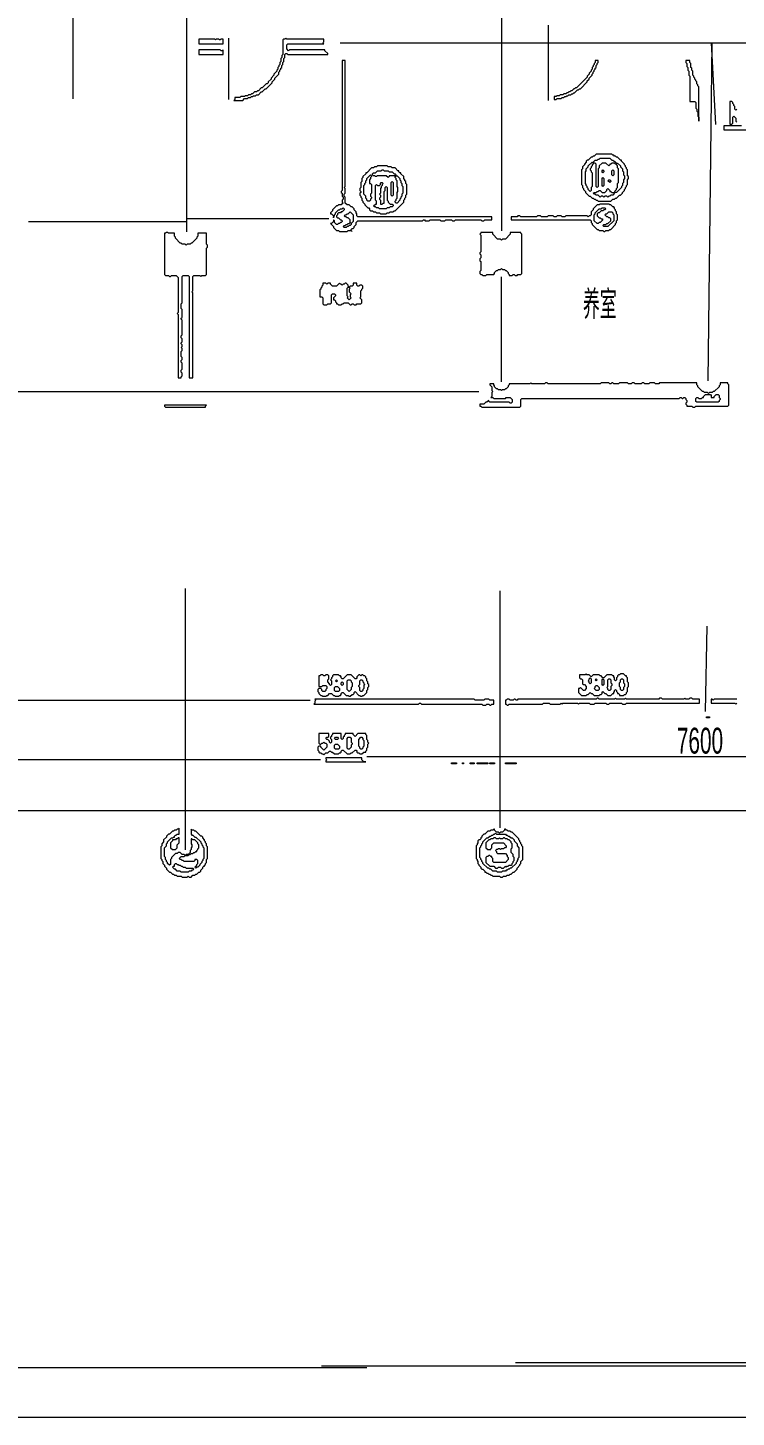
# Model space of a CAD drawing. Header units: millimetres. Extents: x 3 to 412, y 4 to 290.
# Drawn here: x 108.6 to 172.1, y 3.8 to 128.3 of the extents above; entities that cross this region are included whole.
import ezdxf

# ---------------------------------------------------------------- set-up
doc = ezdxf.new("R2010")
doc.units = ezdxf.units.MM
for name, color, linetype, lineweight in [('OCR_TEXT', 6, 'CONTINUOUS', 0), ('TRACE_CURVE', 6, 'CONTINUOUS', 0), ('TRACE_STRAIGHT', 5, 'CONTINUOUS', 0), ('TRACE_TEXT_SYMBOL', 6, 'CONTINUOUS', 0)]:
    doc.layers.add(name, color=color, linetype=linetype, lineweight=lineweight)
doc.styles.add('wqy-unicode', font='wqy-unicode')

msp = doc.modelspace()

# ---------------------------------------------------------------- linework, layer by layer
at = {"layer": 'TRACE_CURVE', "color": 6}
for points in [[(136.79, 125.41), (136.79, 113.76), (136.7, 113.67), (136.7, 113.58), (136.79, 113.5), (136.79, 113.23), (136.88, 113.15), (136.88, 112.97), (136.79, 112.88), (136.79, 112.71), (136.88, 112.62), (136.7, 112.45), (136.44, 112.45), (136.35, 112.36), (136.27, 112.36), (135.92, 112.01), (135.92, 111.92), (135.74, 111.74), (135.74, 111.66), (135.83, 111.66), (136, 111.48), (136, 111.31), (136, 111.39), (136.09, 111.48), (136.09, 111.57), (136.18, 111.66), (136.18, 111.74), (136.44, 112.01), (136.53, 112.01), (136.62, 112.1), (136.79, 112.1), (136.88, 112.18), (136.97, 112.1), (136.97, 112.01), (136.79, 111.83), (136.7, 111.83), (136.62, 111.74), (136.44, 111.74), (136.35, 111.66), (136.35, 111.57), (136.27, 111.48), (136.27, 111.39), (136.35, 111.31), (136.44, 111.31), (136.62, 111.13), (136.7, 111.13), (136.79, 111.04), (136.79, 110.96), (136.7, 110.87), (136.62, 110.87), (136.53, 110.78), (136.44, 110.78), (136.35, 110.69), (136.27, 110.69), (136.09, 110.87), (136.09, 111.04), (136, 111.13), (136, 110.96), (135.83, 110.78), (135.74, 110.78), (136, 110.52), (136, 110.43), (136.27, 110.17), (136.44, 110.17)], [(136.44, 110.17), (136.53, 110.08), (137.23, 110.08), (137.32, 110.17), (137.58, 110.17), (137.67, 110.08), (137.58, 110.17), (137.58, 110.26), (137.67, 110.34), (137.75, 110.34), (137.84, 110.43), (137.84, 110.52), (138.02, 110.69), (138.02, 110.87), (138.19, 111.04), (143.97, 111.04), (144.06, 111.13), (144.15, 111.13), (144.23, 111.04), (144.59, 111.04), (144.67, 111.13), (145.55, 111.13), (145.64, 111.04), (145.99, 111.04), (146.07, 111.13), (146.6, 111.13), (146.69, 111.04), (146.86, 111.04), (146.95, 111.13), (149.23, 111.13), (149.31, 111.04), (149.49, 111.04), (149.58, 111.13), (150.19, 111.13), (150.19, 111.39), (138.19, 111.39), (138.1, 111.48), (138.1, 111.66), (138.02, 111.74), (138.02, 111.83), (137.84, 112.01), (137.84, 112.1), (137.67, 112.27), (137.58, 112.27), (137.4, 112.45), (137.23, 112.45), (137.05, 112.62), (137.05, 113.15), (136.97, 113.23), (136.97, 113.41), (137.05, 113.5), (137.05, 113.93), (136.97, 114.02), (137.05, 114.11), (137.05, 125.41), (136.79, 125.41)]]:
    msp.add_lwpolyline(points, dxfattribs=at)
for points in [[(137.49, 111.83), (137.75, 111.57), (137.75, 110.96), (137.58, 110.78), (137.49, 110.87), (137.49, 111.13), (137.32, 111.31), (137.23, 111.31), (137.14, 111.39), (137.05, 111.39), (136.97, 111.48), (137.05, 111.57), (137.14, 111.57), (137.23, 111.66), (137.32, 111.66)], [(137.4, 110.78), (137.49, 110.87), (137.58, 110.78), (137.58, 110.69), (137.49, 110.61), (137.4, 110.61), (137.32, 110.52), (137.23, 110.52), (137.14, 110.43), (136.97, 110.43), (136.88, 110.52), (136.97, 110.61), (137.05, 110.61), (137.14, 110.69), (137.23, 110.69), (137.32, 110.78)]]:
    msp.add_lwpolyline(points, close=True, dxfattribs=at)
at = {"layer": 'TRACE_STRAIGHT', "color": 5}
for p, q in [((112.62, 136.47), (112.62, 121.96)), ((122.81, 132.85), (122.81, 110.04)), ((151.08, 130.84), (151.08, 110.13)), ((155.27, 128.56), (155.27, 121.82)), ((126.59, 127.42), (126.59, 121.9)), ((136.61, 126.98), (205.97, 126.98)), ((169.61, 96.69), (169.96, 126.98)), ((169.88, 126.98), (170.28, 119.68)), ((108.64, 110.98), (122.81, 110.98)), ((122.81, 111.25), (135.58, 111.25)), ((151.04, 106), (151.04, 96.58)), ((79.25, 95.73), (149.04, 95.73)), ((122.69, 78.05), (122.69, 54.64)), ((150.93, 77.86), (150.93, 56.62)), ((169.36, 67.04), (169.52, 74.7)), ((105.7, 68.04), (133.9, 68.04)), ((106.35, 62.74), (134.82, 62.74)), ((138.98, 62.99), (196.17, 62.99)), ((80.83, 58.17), (188.38, 58.17)), ((14.29, 8.23), (138.98, 8.23)), ((134.92, 8.36), (204.87, 8.36)), ((152.32, 8.67), (376.64, 8.67)), ((3.79, 3.76), (226.11, 3.76))]:
    msp.add_line(p, q, dxfattribs=at)
at = {"layer": 'TRACE_TEXT_SYMBOL', "color": 6}
for points in [[(123.92, 127.33), (123.92, 126.9), (126.11, 126.9), (126.11, 127.33), (125.93, 127.33), (125.84, 127.25), (125.76, 127.25), (125.67, 127.33), (125.49, 127.33), (125.41, 127.25), (125.32, 127.33)], [(123.92, 126.37), (123.92, 125.93), (126.11, 125.93), (126.11, 126.37), (126.02, 126.28), (125.93, 126.28), (125.84, 126.37)], [(167.62, 125.41), (167.62, 125.23), (167.7, 125.14), (167.7, 124.88), (167.79, 124.79), (167.79, 124.53), (167.88, 124.44), (167.88, 124.09), (167.97, 124.01), (167.97, 121.73), (168.41, 121.73), (168.49, 121.64), (168.49, 121.12), (168.58, 121.03), (168.58, 120.85), (168.67, 120.76), (168.67, 120.41), (168.76, 120.33), (168.76, 119.98), (168.76, 123.04), (168.67, 123.13), (168.67, 123.22), (168.58, 123.3), (168.58, 123.48), (168.49, 123.57), (168.49, 123.65), (168.41, 123.74), (168.41, 123.83), (168.32, 123.92), (168.32, 124.01), (168.23, 124.09), (168.23, 124.44), (168.14, 124.53), (168.14, 124.71), (168.06, 124.79), (168.06, 125.14), (167.97, 125.23), (167.97, 125.41)], [(159.21, 116.3), (159.3, 116.21), (159.3, 116.12), (159.21, 116.04), (159.21, 115.95), (159.12, 115.86), (159.12, 115.77), (159.03, 115.69), (159.03, 115.6), (159.12, 115.51), (159.12, 115.42), (159.21, 115.34), (159.21, 114.11), (159.12, 114.02), (159.12, 113.76), (159.03, 113.67), (158.86, 113.85), (158.86, 113.93), (158.77, 114.02), (158.77, 114.11), (158.68, 114.2), (158.68, 114.28), (158.6, 114.37), (158.6, 115.42), (158.68, 115.51), (158.68, 115.69), (158.86, 115.86), (158.86, 115.95)], [(159.82, 116.56), (159.91, 116.65), (160.79, 116.65), (160.96, 116.47), (161.05, 116.47), (161.14, 116.39), (161.22, 116.39), (161.31, 116.3), (161.22, 116.21), (160.96, 116.21), (160.87, 116.12), (160.79, 116.12), (160.79, 116.04), (160.7, 115.95), (160.44, 116.21), (160.09, 116.21), (159.82, 115.95), (159.82, 115.77), (159.74, 115.69), (159.74, 114.11), (159.65, 114.02), (159.56, 114.11), (159.56, 116.12), (159.47, 116.21), (159.39, 116.21), (159.3, 116.3), (159.47, 116.47), (159.65, 116.47), (159.74, 116.56)], [(161.22, 116.21), (161.31, 116.3), (161.4, 116.21), (161.31, 116.12)], [(161.4, 116.12), (161.49, 116.21), (161.75, 115.95), (161.75, 115.86), (161.92, 115.69), (161.92, 115.51), (162.01, 115.42), (162.01, 115.16), (162.1, 115.07), (162.1, 114.81), (162.01, 114.72), (162.01, 114.46), (161.92, 114.37), (161.92, 114.2), (161.84, 114.11), (161.84, 114.02), (161.4, 113.58), (161.31, 113.58), (161.22, 113.67), (161.4, 113.85), (161.4, 113.93), (161.49, 114.02), (161.49, 114.37), (161.57, 114.46), (161.57, 115.69), (161.49, 115.77), (161.49, 115.95), (161.4, 116.04)], [(139.33, 115.16), (139.42, 115.07), (139.42, 114.99), (139.33, 114.9), (139.33, 114.81), (139.24, 114.72), (139.24, 114.37), (139.33, 114.37), (139.42, 114.28), (139.42, 113.5), (139.33, 113.41), (139.33, 113.23), (139.42, 113.15), (139.42, 113.06), (139.33, 112.97), (139.33, 112.88), (139.24, 112.8), (139.07, 112.8), (138.98, 112.88), (138.98, 112.97), (138.89, 113.06), (138.89, 113.23), (138.72, 113.41), (138.72, 114.2), (138.81, 114.28), (138.81, 114.37), (138.89, 114.46), (138.89, 114.63), (138.98, 114.72), (138.98, 114.81)], [(140.29, 115.51), (140.38, 115.6), (140.47, 115.6), (140.56, 115.51), (140.91, 115.51), (140.99, 115.42), (141.26, 115.42), (141.43, 115.25), (141.52, 115.25), (141.61, 115.16), (141.52, 115.07), (140.99, 115.07), (140.99, 114.99), (140.91, 114.9), (140.73, 115.07), (139.94, 115.07), (139.86, 114.99), (139.77, 114.99), (139.68, 115.07), (139.59, 115.07), (139.51, 115.16), (139.51, 115.25), (139.59, 115.34), (139.77, 115.34), (139.94, 115.51)], [(141.52, 114.99), (141.61, 115.07), (141.7, 115.07), (141.96, 114.81), (141.96, 114.72), (142.05, 114.63), (142.05, 114.46), (142.13, 114.37), (142.13, 114.2), (142.22, 114.11), (142.22, 113.5), (142.13, 113.41), (142.13, 113.23), (142.05, 113.15), (142.05, 113.06), (141.96, 112.97), (141.96, 112.88), (141.7, 112.62), (141.61, 112.62), (141.52, 112.71), (141.52, 112.8), (141.61, 112.88), (141.61, 112.97), (141.7, 113.06), (141.7, 113.58), (141.78, 113.67), (141.78, 114.02), (141.7, 114.11), (141.7, 114.63), (141.61, 114.72), (141.61, 114.81), (141.52, 114.9)], [(160.09, 115.51), (160.17, 115.6), (160.26, 115.51), (160.26, 115.42), (160.17, 115.34), (160.09, 115.42)], [(160.09, 114.81), (160.17, 114.9), (160.26, 114.81), (160.26, 114.2), (160.17, 114.11), (160.09, 114.2)], [(160.61, 114.63), (160.7, 114.72), (160.79, 114.72), (160.87, 114.63), (160.87, 114.55), (160.79, 114.46)], [(160.96, 115.51), (161.05, 115.6), (161.14, 115.51), (161.14, 115.16), (161.05, 115.07), (160.96, 115.16)], [(140.21, 114.37), (140.29, 114.46), (140.38, 114.46), (140.47, 114.37), (140.38, 114.28), (140.38, 114.2), (140.29, 114.11), (140.29, 114.02), (140.21, 113.93), (140.21, 113.5), (140.12, 113.41), (140.21, 113.32), (140.21, 113.15), (140.12, 113.06), (140.12, 112.97), (140.21, 112.88), (140.21, 112.53), (140.38, 112.53), (140.47, 112.62), (140.56, 112.62), (140.56, 113.67), (140.64, 113.76), (140.64, 114.02), (140.73, 114.11), (140.82, 114.02), (140.82, 112.88), (140.91, 112.8), (140.91, 112.71), (141.08, 112.53), (141.26, 112.53), (141.34, 112.45), (141.34, 112.36), (141.26, 112.27), (141.08, 112.27), (140.99, 112.18), (140.82, 112.18), (140.73, 112.1), (140.12, 112.1), (140.03, 112.18), (139.86, 112.18), (139.77, 112.27), (139.68, 112.27), (139.59, 112.36), (139.77, 112.53), (139.86, 112.53), (139.86, 112.8), (139.77, 112.88), (139.77, 114.2), (139.86, 114.28), (139.94, 114.2), (140.12, 114.2), (140.21, 114.28)], [(141.17, 114.46), (141.26, 114.55), (141.34, 114.46), (141.34, 113.32), (141.26, 113.23), (141.17, 113.32)], [(160.52, 113.85), (160.61, 113.93), (160.79, 113.76), (160.79, 113.67), (160.87, 113.67), (160.96, 113.58), (161.14, 113.58), (161.22, 113.5), (161.05, 113.32), (160.87, 113.32), (160.79, 113.23), (160.7, 113.23), (160.61, 113.15), (160.52, 113.23), (160.35, 113.23), (160.26, 113.15), (160.17, 113.23), (160, 113.23), (159.91, 113.15), (159.74, 113.32), (159.56, 113.32), (159.47, 113.41), (159.39, 113.41), (159.3, 113.5), (159.39, 113.58), (159.56, 113.58), (159.65, 113.67), (159.74, 113.67), (159.82, 113.76), (159.91, 113.76), (160.09, 113.58), (160.35, 113.58), (160.52, 113.76)], [(159.91, 112.53), (159.82, 112.45), (159.65, 112.45), (159.3, 112.1), (159.3, 112.01), (159.12, 111.83), (159.12, 111.57), (159.03, 111.48), (158.95, 111.48), (158.86, 111.39), (158.77, 111.48), (156.85, 111.48), (156.76, 111.39), (156.5, 111.39), (156.41, 111.48), (156.06, 111.48), (155.97, 111.39), (155.79, 111.39), (155.71, 111.48), (155.27, 111.48), (155.18, 111.39), (154.66, 111.39), (154.57, 111.48), (154.31, 111.48), (154.22, 111.39), (152.82, 111.39), (152.73, 111.48), (152.55, 111.48), (152.47, 111.39), (151.94, 111.39), (151.94, 111.13), (159.03, 111.13), (159.12, 111.04), (159.12, 110.87), (159.21, 110.78), (159.21, 110.69), (159.65, 110.26), (159.74, 110.26), (159.82, 110.17), (160.17, 110.17), (160.26, 110.08), (160.35, 110.08), (160.44, 110.17), (160.7, 110.17), (160.79, 110.26), (160.87, 110.26), (161.31, 110.69), (161.31, 110.78), (161.4, 110.87), (161.4, 111.04), (161.49, 111.13), (161.49, 111.57), (161.4, 111.66), (161.4, 111.83), (161.31, 111.92), (161.31, 112.01), (161.22, 112.1), (161.22, 112.18), (161.14, 112.27), (161.05, 112.27), (160.87, 112.45), (160.79, 112.45), (160.7, 112.53)], [(160, 112.1), (160.09, 112.18), (160.35, 112.18), (160.44, 112.1), (160.35, 112.01), (160.26, 112.01), (160.17, 111.92), (160, 111.92), (159.82, 111.74), (159.74, 111.74), (159.65, 111.66), (159.65, 111.48), (159.82, 111.31), (159.91, 111.31), (160, 111.22), (160.09, 111.22), (160.17, 111.13), (159.91, 110.87), (159.82, 110.87), (159.74, 110.78), (159.65, 110.78), (159.39, 111.04), (159.39, 111.57), (159.47, 111.66), (159.47, 111.74), (159.82, 112.1)], [(160.7, 111.83), (160.96, 111.83), (161.05, 111.74), (161.05, 111.66), (161.14, 111.57), (161.14, 111.04), (160.61, 110.52), (160.26, 110.52), (160.17, 110.61), (160.26, 110.69), (160.44, 110.69), (160.52, 110.78), (160.61, 110.78), (160.87, 111.04), (160.87, 111.22), (160.79, 111.31), (160.7, 111.31), (160.61, 111.39), (160.52, 111.39), (160.35, 111.57), (160.44, 111.66), (160.52, 111.66)], [(149.23, 109.99), (149.23, 109.91), (149.14, 109.82), (149.23, 109.73), (149.23, 108.24), (149.14, 108.15), (149.14, 108.07), (149.23, 107.98), (149.23, 107.72), (149.14, 107.63), (149.14, 107.45), (149.23, 107.37), (149.23, 106.58), (149.14, 106.49), (149.14, 106.32), (149.23, 106.23), (149.31, 106.23), (149.4, 106.14), (149.66, 106.14), (149.75, 106.23), (150.37, 106.23), (150.45, 106.32), (150.45, 106.4), (150.63, 106.58), (150.72, 106.58), (150.8, 106.67), (150.98, 106.67), (151.07, 106.75), (151.15, 106.67), (151.33, 106.67), (151.42, 106.58), (151.5, 106.58), (151.68, 106.4), (151.68, 106.32), (151.77, 106.23), (151.77, 106.14), (152.03, 106.14), (152.12, 106.23), (152.2, 106.23), (152.29, 106.14), (152.47, 106.14), (152.55, 106.23), (152.82, 106.23), (152.9, 106.32), (152.9, 109.82), (152.82, 109.91), (152.82, 109.99), (151.85, 109.99), (151.85, 109.82), (151.42, 109.38), (151.15, 109.38), (151.07, 109.29), (150.98, 109.38), (150.72, 109.38), (150.28, 109.82), (150.28, 109.99)], [(137.23, 105), (137.32, 105.09), (137.4, 105.09), (137.49, 105), (137.4, 104.91), (137.4, 104.65), (137.58, 104.48), (137.49, 104.39), (137.49, 104.21), (137.58, 104.13), (137.4, 103.95), (137.23, 104.13), (137.32, 104.21), (137.23, 104.3)], [(169.37, 95.46), (169.81, 95.46), (169.89, 95.37), (169.89, 95.19), (170.16, 95.19), (170.16, 95.28), (170.33, 95.46), (170.51, 95.46), (170.59, 95.37), (170.59, 95.19), (170.68, 95.11), (170.68, 95.02), (170.59, 94.93), (170.59, 94.84), (170.51, 94.76), (168.58, 94.76), (168.49, 94.84), (168.49, 95.11), (168.58, 95.19), (168.67, 95.19), (168.76, 95.11), (169.02, 95.11), (169.11, 95.19), (169.19, 95.19), (169.19, 95.28)], [(120.85, 94.49), (120.85, 94.41), (120.94, 94.32), (124.53, 94.32), (124.53, 94.41), (124.62, 94.49)], [(136.18, 69.8), (136.27, 69.88), (136.35, 69.8), (136.27, 69.71)], [(137.23, 69.8), (137.32, 69.88), (137.49, 69.88), (137.58, 69.8), (137.58, 69.71), (137.67, 69.62), (137.67, 69.27), (137.58, 69.18), (137.58, 69.01), (137.4, 68.83), (137.23, 69.01)], [(138.37, 69.8), (138.45, 69.88), (138.54, 69.88), (138.63, 69.8), (138.63, 69.71), (138.72, 69.62), (138.72, 69.53), (138.81, 69.45), (138.72, 69.36), (138.72, 69.1), (138.63, 69.01), (138.63, 68.92), (138.54, 68.83), (138.45, 68.83), (138.37, 68.92), (138.37, 69.18), (138.28, 69.27), (138.28, 69.36), (138.37, 69.45)], [(158.95, 69.97), (159.03, 70.06), (159.12, 69.97), (159.12, 69.62), (159.03, 69.53), (158.95, 69.62), (158.95, 69.71), (158.86, 69.8), (158.95, 69.88)], [(159.47, 69.88), (159.56, 69.97), (159.65, 69.88), (159.56, 69.8)], [(160.09, 69.88), (160.17, 69.97), (160.26, 69.88), (160.26, 69.45), (160.17, 69.36), (160.09, 69.45)], [(160.61, 69.88), (160.7, 69.97), (160.79, 69.97), (160.87, 69.88), (160.87, 69.62), (160.96, 69.53), (160.96, 69.36), (160.87, 69.27), (160.87, 69.01), (160.79, 68.92), (160.7, 68.92), (160.61, 69.01), (160.61, 69.1), (160.52, 69.18), (160.61, 69.27)], [(161.75, 69.88), (161.84, 69.97), (161.92, 69.97), (162.01, 69.88), (162.01, 69.62), (162.1, 69.53), (162.1, 69.27), (162.01, 69.18), (162.01, 69.01), (161.92, 68.92), (161.84, 68.92), (161.75, 69.01), (161.75, 69.18), (161.66, 69.27), (161.66, 69.62), (161.75, 69.71)], [(136.09, 69.18), (136.18, 69.27), (136.35, 69.27), (136.53, 69.1), (136.53, 68.92), (136.44, 68.83), (136.18, 68.83), (136.09, 68.92)], [(136.7, 69.62), (136.79, 69.71), (136.88, 69.62), (136.88, 69.45), (136.79, 69.36), (136.7, 69.45)], [(159.47, 69.27), (159.56, 69.36), (159.65, 69.36), (159.82, 69.18), (159.82, 69.01), (159.74, 68.92), (159.56, 68.92), (159.39, 69.1), (159.47, 69.18)], [(134.34, 68.13), (134.43, 68.05), (134.34, 67.96), (134.34, 67.78), (134.25, 67.69), (143.62, 67.69), (143.71, 67.78), (143.8, 67.78), (143.88, 67.69), (149.31, 67.69), (149.4, 67.61), (149.66, 67.61), (149.75, 67.69), (149.93, 67.69), (150.01, 67.61), (150.1, 67.61), (150.19, 67.69), (150.37, 67.69), (150.37, 68.05), (150.01, 68.05), (149.93, 68.13), (149.58, 68.13), (149.49, 68.05), (148.7, 68.05), (148.61, 68.13)], [(159.65, 68.22), (159.56, 68.13), (152.55, 68.13), (152.47, 68.05), (152.38, 68.05), (152.29, 68.13), (152.2, 68.13), (152.12, 68.05), (151.85, 68.05), (151.77, 68.13), (151.59, 68.13), (151.5, 68.05), (151.42, 68.05), (151.42, 67.69), (151.5, 67.69), (151.59, 67.61), (151.68, 67.61), (151.77, 67.69), (154.74, 67.69), (154.83, 67.78), (155.36, 67.78), (155.44, 67.69), (156.32, 67.69), (156.41, 67.78), (156.5, 67.69), (156.58, 67.78), (157.9, 67.78), (157.98, 67.69), (158.07, 67.78), (158.95, 67.78), (159.03, 67.69), (159.39, 67.69), (159.47, 67.78), (160.44, 67.78), (160.52, 67.69), (160.7, 67.69), (160.79, 67.78), (161.84, 67.78), (161.92, 67.69), (162.19, 67.69), (162.28, 67.78), (168.84, 67.78), (168.84, 68.13), (168.23, 68.13), (168.14, 68.22), (167.97, 68.22), (167.88, 68.13), (167.62, 68.13), (167.53, 68.22), (167.44, 68.13), (165.52, 68.13), (165.43, 68.22), (165.25, 68.22), (165.17, 68.13), (162.28, 68.13), (162.19, 68.22), (162.1, 68.13), (161.4, 68.13), (161.31, 68.22), (161.22, 68.13), (159.82, 68.13), (159.74, 68.22)], [(169.46, 66.56), (169.72, 66.56), (169.72, 66.47), (169.46, 66.47)], [(136.09, 64.63), (136.18, 64.72), (136.35, 64.72), (136.44, 64.63), (136.35, 64.54), (136.18, 64.54)], [(136.09, 64.02), (136.18, 64.1), (136.35, 64.1), (136.53, 63.93), (136.53, 63.75), (136.44, 63.67), (136.18, 63.67), (136.09, 63.75)], [(137.23, 64.63), (137.32, 64.72), (137.49, 64.72), (137.58, 64.63), (137.58, 64.28), (137.67, 64.19), (137.67, 64.1), (137.58, 64.02), (137.58, 63.84), (137.4, 63.67), (137.32, 63.67), (137.23, 63.75)], [(138.45, 64.72), (138.54, 64.72), (138.63, 64.63), (138.63, 64.54), (138.72, 64.45), (138.72, 63.93), (138.63, 63.84), (138.63, 63.75), (138.54, 63.67), (138.45, 63.67), (138.37, 63.75), (138.37, 63.84), (138.28, 63.93), (138.28, 64.54)], [(135.3, 62.88), (135.3, 62.79), (135.39, 62.7), (135.3, 62.62), (135.3, 62.53), (138.89, 62.53), (138.72, 62.53), (138.54, 62.7), (138.54, 62.88)], [(146.6, 62.44), (147.04, 62.44), (147.04, 62.35), (146.6, 62.35)], [(147.56, 62.44), (147.65, 62.44), (147.65, 62.35), (147.56, 62.35)], [(148.26, 62.44), (148.61, 62.44), (148.61, 62.35), (148.26, 62.35)], [(148.88, 62.44), (149.84, 62.44), (149.84, 62.35), (148.88, 62.35)], [(150.01, 62.44), (150.45, 62.44), (150.45, 62.35), (150.01, 62.35)], [(151.42, 62.44), (152.38, 62.44), (152.38, 62.35), (151.42, 62.35)], [(150.45, 56.05), (150.54, 56.14), (150.63, 56.05), (151.42, 56.05), (151.5, 55.96), (151.59, 55.96), (151.68, 55.87), (151.77, 55.87), (151.94, 55.7), (152.03, 55.7), (152.2, 55.52), (152.2, 55.43), (152.47, 55.17), (152.47, 55), (152.64, 54.82), (152.64, 53.95), (152.55, 53.86), (152.55, 53.77), (152.47, 53.68), (152.47, 53.6), (152.38, 53.51), (152.38, 53.42), (151.94, 52.98), (151.85, 52.98), (151.77, 52.89), (151.68, 52.89), (151.59, 52.81), (151.5, 52.81), (151.42, 52.72), (151.15, 52.72), (151.07, 52.63), (150.72, 52.63), (150.63, 52.72), (150.28, 52.72), (150.1, 52.89), (150.01, 52.89), (149.93, 52.98), (149.84, 52.98), (149.4, 53.42), (149.4, 53.51), (149.31, 53.6), (149.31, 53.68), (149.23, 53.77), (149.23, 53.86), (149.14, 53.95), (149.14, 54.82), (149.23, 54.91), (149.23, 55), (149.31, 55.08), (149.31, 55.17), (149.4, 55.26), (149.4, 55.35), (149.75, 55.7), (149.84, 55.7), (150.01, 55.87), (150.1, 55.87), (150.19, 55.96), (150.28, 55.96), (150.37, 56.05)], [(122.08, 55.7), (121.99, 55.61), (121.9, 55.61), (121.82, 55.52), (121.55, 55.52), (121.55, 55.43), (121.38, 55.26), (121.38, 54.82), (121.55, 54.65), (121.82, 54.65), (121.99, 54.82), (121.99, 55.08), (122.17, 55.26), (122.17, 55.7)], [(121.73, 53.33), (121.82, 53.42), (121.9, 53.42), (121.99, 53.33), (122.08, 53.33), (122.17, 53.25), (122.25, 53.25), (122.34, 53.16), (122.43, 53.16), (122.52, 53.07), (122.69, 53.07), (122.78, 52.98), (123.39, 52.98), (123.48, 52.89), (123.39, 52.81), (123.3, 52.81), (123.22, 52.72), (123.04, 52.72), (122.95, 52.63), (122.34, 52.63), (122.25, 52.72), (121.99, 52.72), (121.82, 52.89), (121.73, 52.89), (121.55, 53.07), (121.64, 53.16), (121.73, 53.16)], [(123.57, 53.07), (123.65, 53.16), (123.74, 53.07), (123.65, 52.98)]]:
    msp.add_lwpolyline(points, close=True, dxfattribs=at)
for points in [[(131.71, 127.42), (131.62, 127.33), (131.54, 127.33), (131.45, 127.25), (131.45, 125.93), (131.36, 125.84), (131.36, 125.67), (131.27, 125.58), (131.27, 125.32), (131.19, 125.23), (131.19, 125.06), (131.1, 124.97), (131.1, 124.88), (131.01, 124.79), (131.01, 124.62), (130.92, 124.53), (130.92, 124.44), (130.66, 124.18), (130.66, 124.09), (130.4, 123.83), (130.4, 123.74), (130.14, 123.48), (130.14, 123.39), (130.05, 123.3), (129.96, 123.3), (129.61, 122.95), (129.52, 122.95), (129.26, 122.69), (129.17, 122.69), (129.08, 122.6), (128.91, 122.6), (128.73, 122.43), (128.65, 122.43), (128.56, 122.34), (128.38, 122.34), (128.3, 122.25), (128.12, 122.25), (128.03, 122.17), (127.68, 122.17), (127.6, 122.08), (127.16, 122.08), (127.16, 121.9), (127.07, 121.82), (127.86, 121.82), (128.03, 121.99), (128.3, 121.99), (128.38, 122.08), (128.56, 122.08), (128.65, 122.17), (128.73, 122.17), (128.82, 122.25), (129, 122.25), (129.08, 122.34), (129.26, 122.34), (129.52, 122.6), (129.61, 122.6), (129.87, 122.87), (129.96, 122.87), (130.49, 123.39), (130.49, 123.48), (130.75, 123.74), (130.75, 123.83), (131.1, 124.18), (131.1, 124.36)], [(131.1, 124.36), (131.19, 124.44), (131.19, 124.53), (131.27, 124.62), (131.27, 124.71), (131.36, 124.79), (131.36, 124.97), (131.45, 125.06), (131.45, 125.23), (131.54, 125.32), (131.54, 125.58), (131.62, 125.67), (131.62, 125.93), (131.71, 126.02), (131.8, 126.02), (131.89, 125.93), (135.48, 125.93), (135.48, 126.02), (135.21, 126.28), (135.21, 126.37), (132.06, 126.37), (131.97, 126.28), (131.8, 126.46), (131.8, 126.81), (131.89, 126.9), (135.13, 126.9), (135.04, 126.98), (135.13, 127.07), (135.13, 127.33), (131.8, 127.33), (131.71, 127.42)], [(159.47, 125.41), (159.47, 125.23), (159.39, 125.14), (159.39, 125.06), (159.3, 124.97), (159.3, 124.88), (159.21, 124.79), (159.21, 124.62), (159.12, 124.53), (159.12, 124.44), (158.95, 124.27), (158.95, 124.18), (158.77, 124.01), (158.77, 123.92), (157.81, 122.95), (157.72, 122.95), (157.63, 122.87), (157.55, 122.87), (157.37, 122.69), (157.28, 122.69), (157.2, 122.6), (157.11, 122.6), (157.02, 122.52), (156.93, 122.52), (156.85, 122.43), (156.67, 122.43), (156.58, 122.34), (156.32, 122.34), (156.23, 122.25), (156.06, 122.25), (155.97, 122.17), (155.79, 122.17), (155.79, 121.9), (155.97, 121.9), (156.06, 121.99), (156.41, 121.99), (156.5, 122.08), (156.67, 122.08), (156.76, 122.17), (156.85, 122.17), (156.93, 122.25), (157.02, 122.25), (157.11, 122.34), (157.28, 122.34), (157.37, 122.43), (157.46, 122.43), (157.55, 122.52), (157.63, 122.52), (157.9, 122.78), (157.98, 122.78), (158.07, 122.87), (158.16, 122.87), (158.77, 123.48), (158.77, 123.57), (158.95, 123.74), (158.95, 123.83), (159.21, 124.09), (159.21, 124.18), (159.3, 124.27), (159.3, 124.36), (159.39, 124.44), (159.39, 124.53), (159.47, 124.62), (159.47, 124.71)], [(159.47, 124.71), (159.56, 124.79), (159.56, 124.97), (159.65, 125.06), (159.65, 125.14), (159.74, 125.23), (159.74, 125.41), (159.47, 125.41)], [(172.17, 121.03), (172.08, 120.94), (172, 121.03), (172, 121.29), (171.91, 121.38), (171.91, 121.47), (171.82, 121.55), (171.82, 121.64), (171.73, 121.73), (171.56, 121.73), (171.56, 119.71), (171.73, 119.71), (171.82, 119.8), (171.82, 120.33), (171.91, 120.41), (172.08, 120.24), (172.08, 119.98), (172.17, 119.89)], [(172.61, 119.54), (171.03, 119.54), (171.03, 119.19), (179.35, 119.19)], [(139.94, 115.95), (139.86, 115.86), (139.68, 115.86), (139.59, 115.77), (139.42, 115.77), (138.98, 115.34), (138.89, 115.34), (138.89, 115.25), (138.63, 114.99), (138.63, 114.9), (138.54, 114.81), (138.54, 114.55), (138.45, 114.46), (138.45, 114.02), (138.37, 113.93), (138.37, 113.76), (138.45, 113.67), (138.45, 113.58), (138.37, 113.5), (138.37, 113.32), (138.45, 113.23), (138.45, 113.15), (138.54, 113.06), (138.54, 112.88), (138.63, 112.8), (138.63, 112.71), (138.81, 112.53), (138.81, 112.45), (139.07, 112.18), (139.16, 112.18), (139.24, 112.1), (139.24, 112.01), (139.33, 111.92), (139.51, 111.92), (139.59, 111.83), (139.77, 111.83), (139.86, 111.74), (140.12, 111.74), (140.21, 111.66), (140.73, 111.66), (140.82, 111.74), (140.99, 111.74), (141.08, 111.83), (141.34, 111.83), (141.43, 111.92), (141.52, 111.92), (142.31, 112.71), (142.31, 112.88), (142.4, 112.97), (142.4, 113.06), (142.48, 113.15), (142.48, 113.32), (142.57, 113.41), (142.57, 114.28), (142.48, 114.37), (142.48, 114.55), (142.4, 114.63), (142.4, 114.72), (142.31, 114.81), (142.31, 114.99), (142.05, 115.25), (142.05, 115.34), (141.96, 115.34), (141.87, 115.42)], [(141.87, 115.42), (141.87, 115.51), (141.78, 115.51), (141.52, 115.77), (141.26, 115.77), (141.17, 115.86), (140.91, 115.86), (140.82, 115.95), (139.94, 115.95)], [(159.56, 117), (159.39, 116.82), (159.3, 116.82), (159.21, 116.74), (159.12, 116.74), (158.86, 116.47), (158.77, 116.47), (158.68, 116.39), (158.68, 116.3), (158.51, 116.12), (158.51, 116.04), (158.33, 115.86), (158.33, 115.69), (158.25, 115.6), (158.25, 114.28), (158.33, 114.2), (158.33, 114.02), (158.42, 113.93), (158.42, 113.85), (158.6, 113.67), (158.6, 113.58), (158.95, 113.23), (159.03, 113.23), (159.21, 113.06), (159.3, 113.06), (159.39, 112.97), (159.47, 112.97), (159.56, 112.88), (159.65, 112.88), (159.74, 112.8), (160.87, 112.8), (161.05, 112.97), (161.22, 112.97), (161.31, 113.06), (161.4, 113.06), (161.66, 113.32), (161.75, 113.32), (161.92, 113.5), (161.92, 113.58), (162.1, 113.76), (162.1, 113.85), (162.19, 113.93), (162.19, 114.02), (162.28, 114.11), (162.28, 114.2), (162.36, 114.28), (162.36, 114.72), (162.45, 114.81), (162.45, 114.99), (162.36, 115.07), (162.36, 115.6), (162.28, 115.69), (162.28, 115.77), (162.19, 115.86), (162.19, 115.95), (162.1, 116.04), (162.1, 116.12), (161.84, 116.39), (161.84, 116.47), (161.75, 116.47), (161.49, 116.74), (161.4, 116.74), (161.31, 116.82), (161.22, 116.82)], [(161.22, 116.82), (161.14, 116.91), (161.05, 116.91), (160.96, 117), (159.56, 117)], [(121.03, 109.99), (120.94, 109.91), (120.85, 109.91), (120.85, 106.23), (120.94, 106.14), (121.2, 106.14), (121.29, 106.05), (121.38, 106.05), (121.47, 106.14), (121.9, 106.14), (122.08, 105.96), (122.08, 102.81), (121.99, 102.72), (122.08, 102.64), (122.08, 96.94), (122.34, 96.94), (122.34, 97.03), (122.43, 97.12), (122.43, 97.38), (122.34, 97.47), (122.34, 97.65), (122.43, 97.73), (122.43, 98.26), (122.34, 98.35), (122.34, 98.52), (122.43, 98.61), (122.43, 98.78), (122.34, 98.87), (122.34, 99.31), (122.43, 99.4), (122.43, 99.57), (122.34, 99.66), (122.43, 99.75), (122.43, 99.92), (122.34, 100.01), (122.34, 100.1), (122.43, 100.19), (122.43, 100.45), (122.34, 100.54), (122.34, 100.71), (122.43, 100.8), (122.43, 102.11), (122.34, 102.2), (122.34, 102.29), (122.43, 102.37), (122.43, 103.07), (122.34, 103.16), (122.34, 103.6), (122.43, 103.69), (122.43, 106.05), (122.52, 106.14), (122.95, 106.14), (123.04, 106.05), (123.04, 96.94), (123.39, 96.94), (123.39, 104.56), (123.3, 104.65), (123.39, 104.74), (123.39, 106.05), (123.48, 106.14), (124.01, 106.14), (124.09, 106.05), (124.18, 106.14), (124.53, 106.14)], [(124.53, 106.14), (124.62, 106.23), (124.62, 108.59), (124.71, 108.68), (124.71, 108.85), (124.62, 108.94), (124.62, 109.91), (123.83, 109.91), (123.83, 109.64), (123.74, 109.56), (123.74, 109.47), (123.3, 109.03), (123.22, 109.03), (123.13, 108.94), (122.87, 108.94), (122.78, 108.85), (122.69, 108.94), (122.43, 108.94), (122.34, 109.03), (122.25, 109.03), (121.82, 109.47), (121.82, 109.56), (121.73, 109.64), (121.73, 109.91), (121.2, 109.91), (121.12, 109.99), (121.03, 109.99)], [(135.04, 105.44), (135.04, 105.26), (134.95, 105.18), (134.95, 105.09), (134.86, 105), (134.86, 104.91), (134.78, 104.83), (134.78, 104.21), (134.95, 104.21), (135.04, 104.13), (135.04, 103.6), (135.13, 103.51), (135.39, 103.51), (135.48, 103.6), (135.74, 103.6), (135.83, 103.69), (135.83, 104.39), (135.92, 104.48), (136.09, 104.48), (136.18, 104.39), (136.18, 104.3), (136, 104.13), (136, 103.95), (136.09, 103.95), (136.18, 103.86), (136.18, 103.78), (136.27, 103.69), (136.27, 103.6), (136.35, 103.6), (136.44, 103.51), (136.7, 103.51), (136.79, 103.6), (136.88, 103.6), (136.97, 103.69), (137.32, 103.69), (137.49, 103.51), (137.58, 103.51), (137.67, 103.6), (137.75, 103.6), (137.84, 103.51), (138.02, 103.51), (138.1, 103.6), (138.45, 103.6), (138.54, 103.69), (138.54, 103.95), (138.37, 104.13), (138.45, 104.21), (138.45, 104.74), (138.54, 104.83), (138.54, 104.91), (138.63, 105), (138.63, 105.18), (138.54, 105.26), (138.37, 105.26), (138.28, 105.18), (138.19, 105.18), (138.1, 105.26), (138.1, 105.44), (137.75, 105.44), (137.75, 105.26), (137.67, 105.18), (137.49, 105.18), (137.4, 105.09), (137.32, 105.18)], [(137.32, 105.18), (137.32, 105.26), (137.14, 105.44), (137.05, 105.44), (136.97, 105.35), (136.88, 105.35), (136.79, 105.26), (136.7, 105.35), (136.62, 105.35), (136.53, 105.44), (136.27, 105.18), (135.92, 105.18), (135.74, 105.35), (135.74, 105.44), (135.48, 105.44), (135.39, 105.35), (135.3, 105.44), (135.04, 105.44)], [(153.69, 96.51), (153.61, 96.42), (151.77, 96.42), (151.77, 96.33), (151.68, 96.24), (151.68, 96.16), (151.5, 95.98), (151.42, 95.98), (151.33, 95.89), (151.15, 95.89), (151.07, 95.81), (150.98, 95.89), (150.8, 95.89), (150.72, 95.98), (150.63, 95.98), (150.45, 96.16), (150.45, 96.24), (150.37, 96.33), (150.37, 96.42), (150.01, 96.42), (150.01, 96.33), (150.19, 96.16), (150.19, 95.81), (150.28, 95.72), (150.19, 95.63), (150.19, 95.28), (150.1, 95.19), (150.28, 95.19), (150.37, 95.11), (151.42, 95.11), (151.5, 95.19), (151.85, 95.19), (152.03, 95.02), (152.03, 94.76), (151.94, 94.67), (151.85, 94.67), (151.77, 94.76), (150.01, 94.76), (149.93, 94.84), (149.93, 94.93), (149.75, 94.76), (149.66, 94.76), (149.49, 94.58), (149.14, 94.58), (149.14, 94.41), (149.23, 94.41), (149.31, 94.32), (152.73, 94.32), (152.82, 94.41), (152.82, 95.02), (152.9, 95.11), (167, 95.11), (167.09, 95.19), (167.18, 95.19), (167.27, 95.11), (167.35, 95.11), (167.44, 95.19), (167.53, 95.19), (167.62, 95.11), (167.62, 95.02), (167.7, 94.93), (167.7, 94.76), (167.62, 94.67), (167.62, 94.58)], [(167.62, 94.58), (167.7, 94.49), (167.7, 94.41), (168.14, 94.41), (168.23, 94.32), (168.41, 94.32), (168.49, 94.41), (171.38, 94.41), (171.47, 94.49), (171.47, 96.33), (171.38, 96.42), (171.38, 96.51), (170.68, 96.51), (170.68, 96.33), (170.59, 96.24), (170.59, 96.16), (170.16, 95.72), (170.07, 95.72), (169.98, 95.63), (169.72, 95.63), (169.63, 95.54), (169.54, 95.63), (169.28, 95.63), (169.19, 95.72), (169.11, 95.72), (168.67, 96.16), (168.67, 96.24), (168.58, 96.33), (168.58, 96.51), (165.25, 96.51), (165.17, 96.42), (164.9, 96.42), (164.81, 96.51), (164.38, 96.51), (164.29, 96.42), (163.94, 96.42), (163.85, 96.51), (163.68, 96.51), (163.59, 96.42), (163.06, 96.42), (162.98, 96.51), (162.8, 96.51), (162.71, 96.42), (162.45, 96.42), (162.36, 96.51), (161.66, 96.51), (161.57, 96.42), (161.14, 96.42), (161.05, 96.51), (160.96, 96.51), (160.87, 96.42), (160.79, 96.42), (160.7, 96.51), (160, 96.51), (159.91, 96.42), (155.27, 96.42), (155.18, 96.51), (155.01, 96.51), (154.92, 96.42), (153.78, 96.42), (153.69, 96.51)], [(134.86, 70.32), (134.78, 70.23), (134.69, 70.23), (134.69, 69.27), (134.95, 69.27), (135.04, 69.36), (135.3, 69.36), (135.39, 69.27), (135.39, 69.1), (135.3, 69.01), (135.3, 68.92), (135.21, 68.83), (135.04, 68.83), (134.95, 68.92), (134.95, 69.01), (134.86, 69.1), (134.69, 69.1), (134.6, 69.01), (134.6, 68.83), (134.69, 68.75), (134.69, 68.66), (134.86, 68.48), (134.95, 68.48), (135.04, 68.4), (135.3, 68.4), (135.39, 68.48), (135.48, 68.48), (135.65, 68.66), (135.83, 68.66), (136, 68.48), (136.09, 68.48), (136.18, 68.4), (136.44, 68.4), (136.53, 68.48), (136.62, 68.48), (136.7, 68.57), (136.7, 68.66), (136.79, 68.75), (136.88, 68.75), (137.14, 68.48), (137.32, 68.48), (137.4, 68.4), (137.49, 68.4), (137.67, 68.57), (137.75, 68.57), (137.84, 68.66), (137.84, 68.75), (137.93, 68.83), (138.28, 68.48), (138.37, 68.48), (138.45, 68.4), (138.54, 68.4), (138.63, 68.48), (138.72, 68.48), (138.98, 68.75), (138.98, 68.92), (139.07, 69.01), (139.07, 69.18), (139.16, 69.27), (139.16, 69.45), (139.07, 69.53), (139.07, 69.71), (138.98, 69.8), (138.98, 69.97)], [(138.98, 69.97), (138.89, 70.06), (138.89, 70.15), (138.81, 70.23), (138.72, 70.23), (138.63, 70.32), (138.54, 70.32), (138.45, 70.23), (138.37, 70.32), (138.28, 70.32), (138.1, 70.15), (138.1, 70.06), (138.02, 69.97), (137.93, 69.97), (137.58, 70.32), (137.23, 70.32), (136.88, 69.97), (136.79, 69.97), (136.7, 70.06), (136.7, 70.15), (136.62, 70.23), (136.53, 70.23), (136.44, 70.32), (136, 70.32), (135.92, 70.23), (135.92, 70.15), (135.83, 70.06), (135.83, 69.97), (135.74, 69.88), (135.83, 69.8), (135.83, 69.45), (135.74, 69.36), (135.65, 69.45), (135.65, 69.53), (135.48, 69.71), (135.48, 69.88), (135.57, 69.97), (135.57, 70.23), (135.48, 70.32), (135.3, 70.32), (135.21, 70.23), (135.13, 70.23), (135.04, 70.32), (134.86, 70.32)], [(158.68, 70.41), (158.6, 70.32), (158.07, 70.32), (158.07, 70.06), (158.16, 69.97), (158.25, 69.97), (158.33, 69.88), (158.33, 69.53), (158.42, 69.45), (158.51, 69.45), (158.68, 69.27), (158.68, 69.1), (158.51, 68.92), (158.42, 68.92), (158.16, 69.18), (158.07, 69.1), (157.98, 69.1), (157.98, 68.75), (158.25, 68.48), (158.68, 68.48), (158.77, 68.57), (158.86, 68.57), (159.03, 68.75), (159.12, 68.66), (159.21, 68.66), (159.39, 68.48), (159.82, 68.48), (159.91, 68.57), (160, 68.57), (160.09, 68.66), (160.09, 68.75), (160.17, 68.83), (160.35, 68.66), (160.44, 68.66), (160.61, 68.48), (160.87, 68.48), (161.05, 68.66), (161.14, 68.66), (161.14, 68.75), (161.22, 68.83), (161.22, 68.92), (161.31, 69.01), (161.4, 68.92), (161.4, 68.83), (161.49, 68.75), (161.49, 68.66), (161.57, 68.66), (161.66, 68.57), (161.66, 68.48), (162.01, 68.48), (162.1, 68.57), (162.19, 68.57), (162.28, 68.66), (162.28, 68.75), (162.36, 68.83), (162.36, 69.18), (162.45, 69.27), (162.45, 69.62), (162.36, 69.71), (162.36, 70.06), (162.28, 70.15), (162.28, 70.23), (162.19, 70.23), (162.01, 70.41)], [(162.01, 70.41), (161.75, 70.41), (161.66, 70.32), (161.57, 70.32), (161.49, 70.23), (161.49, 70.15), (161.4, 70.06), (161.4, 69.88), (161.31, 69.8), (161.22, 69.88), (161.22, 70.06), (161.14, 70.15), (161.14, 70.23), (161.05, 70.23), (160.96, 70.32), (160.52, 70.32), (160.26, 70.06), (160.17, 70.06), (160, 70.23), (159.91, 70.23), (159.82, 70.32), (159.3, 70.32), (159.12, 70.15), (158.95, 70.32), (158.77, 70.32), (158.68, 70.41)], [(172.17, 68.13), (170.16, 68.13), (170.07, 68.05), (169.98, 68.13), (169.89, 68.13), (169.89, 67.78), (172, 67.78), (172.08, 67.69), (172.17, 67.78)], [(134.69, 65.07), (134.69, 64.19), (134.78, 64.1), (134.86, 64.1), (134.95, 64.19), (135.04, 64.19), (135.13, 64.28), (135.21, 64.19), (135.3, 64.19), (135.39, 64.1), (135.39, 63.84), (135.13, 63.58), (134.86, 63.84), (134.86, 63.93), (134.69, 63.93), (134.6, 63.84), (134.6, 63.58), (134.69, 63.49), (134.69, 63.4), (134.78, 63.32), (134.86, 63.32), (134.95, 63.23), (135.04, 63.23), (135.13, 63.14), (135.3, 63.32), (135.48, 63.32), (135.65, 63.49), (135.74, 63.49), (135.83, 63.4), (135.92, 63.4), (136.09, 63.23), (136.44, 63.23), (136.53, 63.32), (136.62, 63.32), (136.7, 63.4), (136.7, 63.49), (136.79, 63.58), (136.88, 63.58), (137.23, 63.23), (137.49, 63.23), (137.58, 63.32), (137.67, 63.32), (137.93, 63.58), (138.02, 63.58), (138.1, 63.49), (138.1, 63.4), (138.19, 63.32), (138.28, 63.32), (138.37, 63.23), (138.54, 63.23), (138.72, 63.4), (138.89, 63.4), (138.89, 63.49), (138.98, 63.58), (138.98, 63.75), (139.07, 63.84), (139.07, 64.1), (139.16, 64.19), (139.07, 64.28), (139.07, 64.45), (138.98, 64.54), (138.98, 64.89), (138.89, 64.98), (138.89, 65.07)], [(138.89, 65.07), (138.19, 65.07), (137.93, 64.8), (137.75, 64.98), (137.75, 65.07), (137.05, 65.07), (137.05, 64.98), (136.97, 64.89), (136.97, 64.8), (136.88, 64.72), (136.88, 64.63), (136.79, 64.54), (136.7, 64.63), (136.7, 65.07), (135.92, 65.07), (135.92, 64.98), (135.83, 64.89), (135.83, 64.8), (135.74, 64.72), (135.74, 64.63), (135.83, 64.54), (135.83, 64.28), (135.74, 64.19), (135.65, 64.28), (135.65, 64.37), (135.48, 64.54), (135.39, 64.54), (135.3, 64.63), (135.39, 64.72), (135.48, 64.72), (135.57, 64.8), (135.57, 65.07), (134.69, 65.07)], [(122.17, 56.57), (122.08, 56.49), (121.99, 56.49), (121.9, 56.4), (121.73, 56.4), (121.64, 56.31), (121.55, 56.31), (121.29, 56.05), (121.2, 56.05), (121.03, 55.87), (121.03, 55.78), (120.76, 55.52), (120.76, 55.35), (120.59, 55.17), (120.59, 55), (120.5, 54.91), (120.5, 53.86), (120.59, 53.77), (120.59, 53.68), (120.68, 53.6), (120.68, 53.42), (120.85, 53.25), (120.85, 53.16), (121.03, 52.98), (121.03, 52.89), (121.29, 52.63), (121.38, 52.63), (121.55, 52.46), (121.64, 52.46), (121.73, 52.37), (121.9, 52.37), (121.99, 52.28), (122.34, 52.28), (122.43, 52.19), (122.87, 52.19), (122.95, 52.28), (123.04, 52.19), (123.22, 52.19), (123.39, 52.37), (123.57, 52.37), (123.65, 52.46), (123.74, 52.46), (123.92, 52.63), (124.01, 52.63), (124.09, 52.72), (124.09, 52.81), (124.27, 52.98), (124.27, 53.07), (124.36, 53.16), (124.44, 53.16), (124.44, 53.25), (124.53, 53.33), (124.53, 53.42), (124.62, 53.51), (124.62, 53.77), (124.71, 53.86), (124.71, 54.91), (124.62, 55), (124.62, 55.17), (124.53, 55.26), (124.53, 55.35), (124.44, 55.43), (124.44, 55.52), (124.27, 55.7)], [(123.83, 55.26), (123.57, 55.52), (123.39, 55.52), (123.3, 55.61), (123.22, 55.61), (123.22, 55.17), (123.3, 55.08), (123.3, 54.91), (123.22, 54.82), (123.22, 54.65), (123.13, 54.56), (123.13, 54.38), (122.95, 54.21), (122.78, 54.21), (122.69, 54.12), (122.6, 54.21), (122.43, 54.21), (122.25, 54.38), (122.08, 54.38), (121.99, 54.3), (121.82, 54.3), (121.47, 53.95), (121.47, 53.86), (121.38, 53.77), (121.38, 53.33), (121.29, 53.25), (121.12, 53.42), (121.12, 53.51), (121.03, 53.6), (121.03, 53.68), (120.94, 53.77), (120.94, 53.95), (120.85, 54.03), (120.85, 54.82), (121.03, 55), (121.03, 55.17), (121.12, 55.26), (121.12, 55.35), (121.47, 55.7), (121.55, 55.7), (121.64, 55.78), (121.73, 55.78), (121.73, 55.87), (121.82, 55.96), (121.9, 55.96), (121.99, 56.05), (122.17, 56.05), (122.17, 56.57)], [(124.27, 55.7), (124.27, 55.78), (124.18, 55.87), (124.09, 55.87), (123.65, 56.31), (123.57, 56.31), (123.48, 56.4), (123.3, 56.4), (123.22, 56.49), (123.22, 56.05), (123.3, 55.96), (123.39, 55.96), (123.57, 55.78), (123.65, 55.78), (124.09, 55.35), (124.09, 55.26), (124.18, 55.17), (124.18, 55.08), (124.27, 55), (124.27, 54.91), (124.36, 54.82), (124.36, 53.86), (124.27, 53.77), (124.27, 53.68), (124.18, 53.6), (124.18, 53.51), (124.01, 53.33), (124.01, 53.25), (123.83, 53.07), (123.74, 53.07), (123.65, 53.16), (123.74, 53.25), (123.74, 53.33), (123.83, 53.42), (123.83, 53.68), (123.74, 53.77), (123.57, 53.77), (123.57, 53.68), (123.48, 53.6), (122.6, 53.6), (122.52, 53.68), (122.43, 53.68), (122.34, 53.77), (122.25, 53.77), (122.17, 53.86), (122.34, 54.03), (122.6, 54.03), (122.69, 54.12), (122.95, 54.12), (123.04, 54.21), (123.13, 54.21), (123.22, 54.3), (123.39, 54.3), (123.48, 54.38), (123.57, 54.38), (123.65, 54.47), (123.74, 54.47), (123.74, 54.56), (123.83, 54.65), (123.83, 54.73), (123.92, 54.82), (123.92, 55.08), (123.83, 55.17), (123.83, 55.26)], [(150.37, 56.49), (150.28, 56.4), (150.1, 56.4), (150.01, 56.31), (149.84, 56.31), (149.58, 56.05), (149.49, 56.05), (149.31, 55.87), (149.31, 55.78), (149.23, 55.7), (149.23, 55.61), (149.14, 55.52), (149.05, 55.52), (148.96, 55.43), (148.96, 55.26), (148.88, 55.17), (148.88, 55.08), (148.79, 55), (148.79, 53.86), (148.88, 53.77), (148.88, 53.68), (148.96, 53.6), (148.96, 53.42), (149.05, 53.33), (149.05, 53.25), (149.23, 53.07), (149.23, 52.98), (149.31, 52.89), (149.4, 52.89), (149.58, 52.72), (149.58, 52.63), (149.66, 52.63), (149.75, 52.54), (149.84, 52.54), (149.93, 52.46), (150.01, 52.46), (150.1, 52.37), (150.19, 52.37), (150.28, 52.28), (150.89, 52.28), (150.98, 52.19), (151.15, 52.19), (151.24, 52.28), (151.5, 52.28), (151.59, 52.37), (151.77, 52.37), (151.85, 52.46), (151.94, 52.46), (152.12, 52.63), (152.2, 52.63), (152.47, 52.89), (152.47, 52.98), (152.73, 53.25), (152.73, 53.33), (152.82, 53.42), (152.82, 53.6), (152.99, 53.77), (152.99, 54.91), (152.9, 55), (152.9, 55.08), (152.82, 55.17), (152.82, 55.26), (152.73, 55.35), (152.73, 55.43)], [(152.73, 55.43), (152.64, 55.52), (152.64, 55.61), (152.03, 56.22), (151.94, 56.22), (151.85, 56.31), (151.68, 56.31), (151.59, 56.4), (151.5, 56.4), (151.42, 56.49), (151.33, 56.49), (151.33, 56.4), (151.15, 56.22), (150.98, 56.22), (150.89, 56.14), (150.8, 56.22), (150.63, 56.22), (150.45, 56.4), (150.45, 56.49), (150.37, 56.49)], [(150.37, 55.7), (150.28, 55.61), (150.1, 55.61), (150.01, 55.52), (149.93, 55.52), (149.66, 55.26), (149.66, 54.82), (149.84, 54.65), (150.1, 54.65), (150.1, 54.73), (150.19, 54.82), (150.19, 55.08), (150.37, 55.26), (151.24, 55.26), (151.5, 55), (151.5, 54.91), (151.42, 54.82), (151.33, 54.82), (151.24, 54.73), (151.07, 54.73), (150.98, 54.65), (150.89, 54.73), (150.8, 54.73), (150.72, 54.65), (150.63, 54.65), (150.54, 54.56), (150.63, 54.47), (150.63, 54.38), (150.72, 54.3), (151.42, 54.3), (151.59, 54.12), (151.59, 54.03), (151.68, 53.95), (151.68, 53.77), (151.42, 53.51), (150.37, 53.51), (150.28, 53.6), (150.28, 53.86), (150.19, 53.95), (150.19, 54.03), (150.1, 54.03), (150.01, 54.12), (149.93, 54.12), (149.84, 54.03), (149.75, 54.03), (149.66, 53.95), (149.66, 53.51), (150.01, 53.16), (150.37, 53.16), (150.54, 52.98), (150.72, 52.98), (150.8, 53.07), (150.98, 53.07), (151.07, 52.98), (151.24, 52.98), (151.42, 53.16), (151.5, 53.07), (151.59, 53.16), (151.68, 53.16), (151.77, 53.25), (151.94, 53.25), (152.03, 53.33), (152.03, 53.42), (152.12, 53.51)], [(152.12, 53.51), (152.12, 53.6), (152.2, 53.68), (152.2, 53.95), (152.12, 54.03), (152.12, 54.21), (151.94, 54.38), (151.94, 54.73), (152.03, 54.82), (152.03, 55.17), (151.94, 55.26), (151.94, 55.35), (151.77, 55.52), (151.68, 55.52), (151.59, 55.61), (151.42, 55.61), (151.33, 55.7), (151.24, 55.7), (151.15, 55.61), (150.98, 55.61), (150.89, 55.7), (150.8, 55.61), (150.63, 55.61), (150.54, 55.7), (150.37, 55.7)]]:
    msp.add_lwpolyline(points, dxfattribs=at)

# ---------------------------------------------------------------- texts
at = {"layer": 'OCR_TEXT', "color": 6, "style": 'wqy-unicode'}
for s, height, width, p in [('养室', 2.254, 0.494507, (158.37, 102.48)), ('7600', 2.322, 0.600874, (166.8, 63.26))]:
    msp.add_text(s, height=height, dxfattribs=dict(at, width=width)).set_placement(p)

doc.saveas('drawing.dxf')
